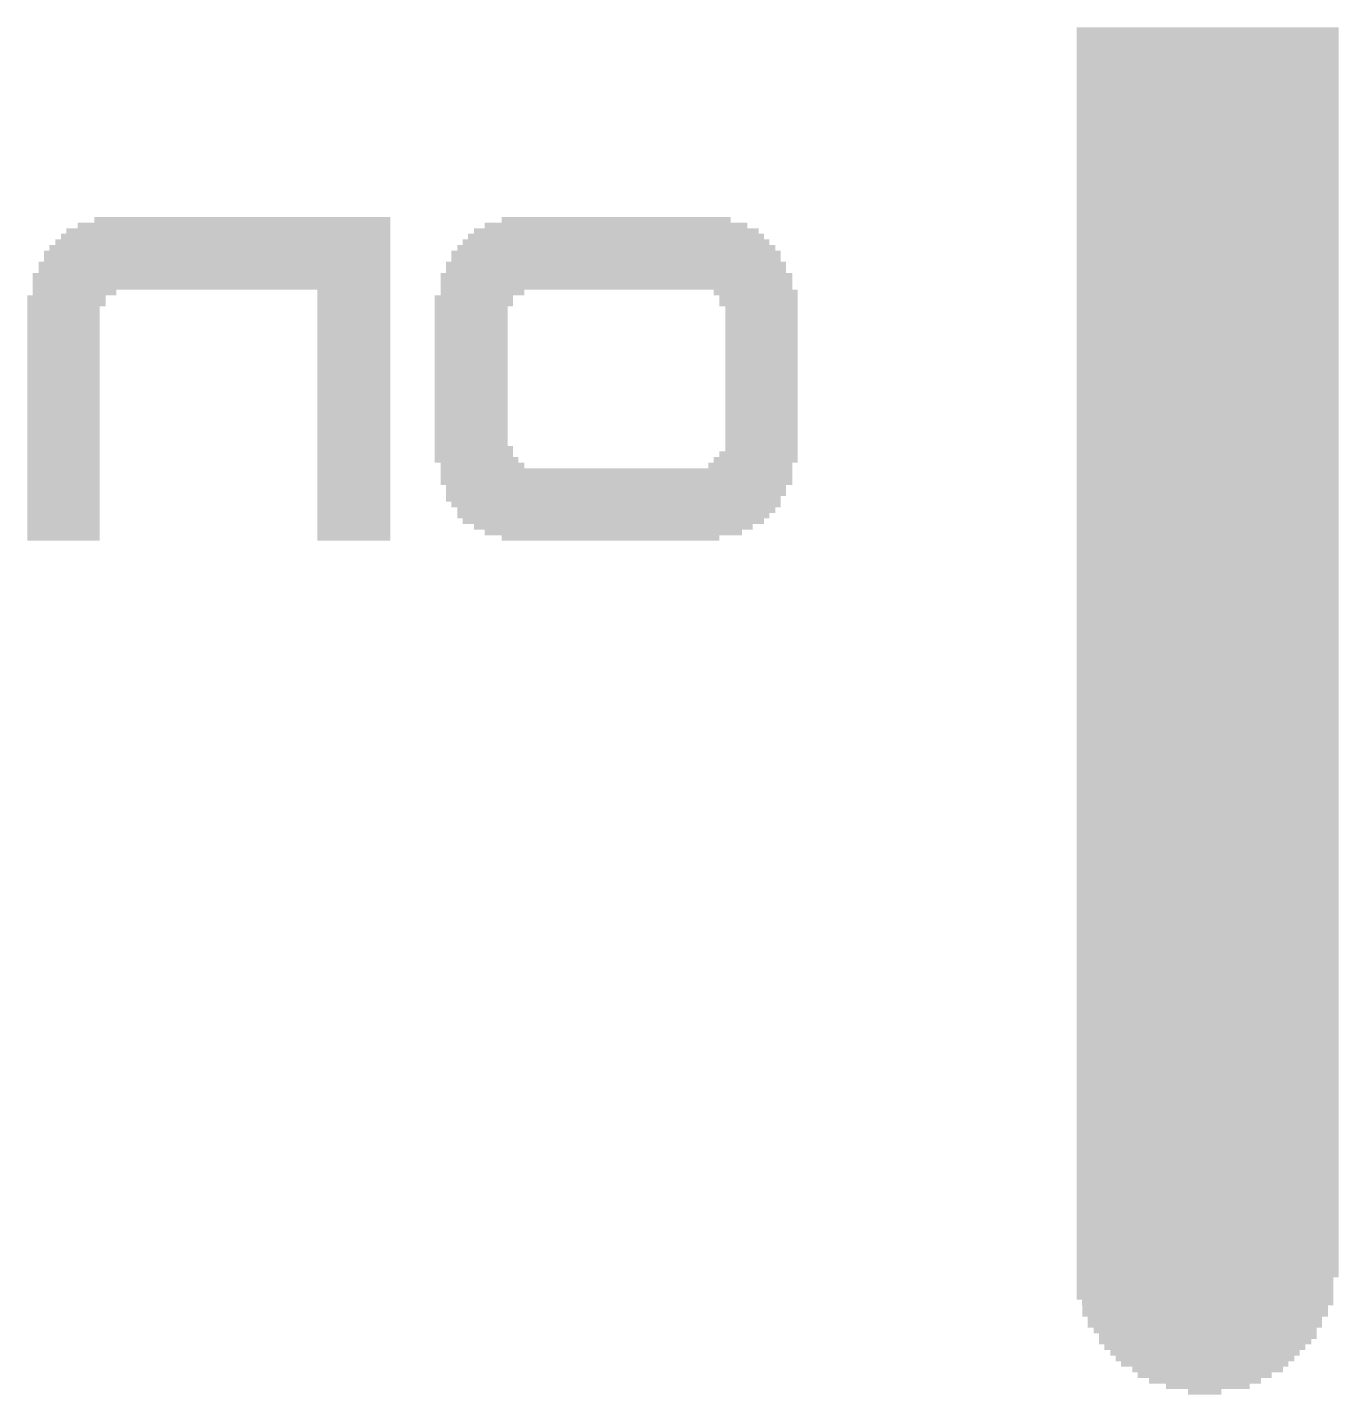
# Model space of a CAD drawing. Extents: x -51 to 50, y -27 to 29.
# Drawn here: x 6.68 to 11.65, y 23.38 to 28.56 of the extents above; entities that cross this region are included whole.
import ezdxf

# ---------------------------------------------------------------- set-up
doc = ezdxf.new("R2010")
doc.units = 0
doc.layers.add('201', color=6, linetype='CONTINUOUS')

# ---------------------------------------------------------------- blocks, each defined once
blk = doc.blocks.new('RECT')
blk.add_solid([(-0.5, -0.5), (0.5, -0.5), (-0.5, 0.5), (0.5, 0.5)])

msp = doc.modelspace()

# ---------------------------------------------------------------- block references
at = {"layer": '201', "rotation": 180}
for p, xscale, yscale in [((11.1544, 28.5538), 0.9931, 0.0211), ((11.1544, 28.5327), 0.9931, 0.0211), ((11.1544, 28.5115), 0.9931, 0.0213), ((11.1544, 28.4903), 0.9931, 0.0211), ((11.1544, 28.4692), 0.9931, 0.0211), ((11.1544, 28.448), 0.9931, 0.0213), ((11.1544, 28.4268), 0.9931, 0.0211), ((11.1544, 28.4057), 0.9931, 0.0211), ((11.1544, 28.3845), 0.9931, 0.0213), ((11.1544, 28.3633), 0.9931, 0.0211), ((11.1544, 28.3422), 0.9931, 0.0211), ((11.1544, 28.321), 0.9931, 0.0213), ((11.1544, 28.2998), 0.9931, 0.0211), ((11.1544, 28.2787), 0.9931, 0.0211), ((11.1544, 28.2575), 0.9931, 0.0213), ((11.1544, 28.2363), 0.9931, 0.0211), ((11.1544, 28.2152), 0.9931, 0.0211), ((11.1544, 28.194), 0.9931, 0.0213), ((11.1544, 28.1728), 0.9931, 0.0211), ((11.1544, 28.1517), 0.9931, 0.0211), ((11.1544, 28.1305), 0.9931, 0.0213), ((11.1544, 28.1093), 0.9931, 0.0211), ((11.1544, 28.0882), 0.9931, 0.0211), ((11.1544, 28.067), 0.9931, 0.0213), ((11.1544, 28.0458), 0.9931, 0.0211), ((11.1544, 28.0247), 0.9931, 0.0211), ((11.1544, 28.0035), 0.9931, 0.0213), ((11.1544, 27.9823), 0.9931, 0.0211), ((11.1544, 27.9612), 0.9931, 0.0211), ((11.1544, 27.94), 0.9931, 0.0213), ((11.1544, 27.9188), 0.9931, 0.0211), ((11.1544, 27.8977), 0.9931, 0.0211), ((11.1544, 27.8765), 0.9931, 0.0213), ((11.1544, 27.8553), 0.9931, 0.0211), ((7.4397, 27.7918), 1.2294, 0.0211), ((7.4613, 27.813), 1.1862, 0.0213), ((7.493, 27.8342), 1.1227, 0.0211), ((8.9116, 27.7918), 1.0795, 0.0211), ((8.9103, 27.813), 0.9957, 0.0213), ((8.9103, 27.8342), 0.8687, 0.0211), ((11.1544, 27.8342), 0.9931, 0.0211), ((11.1544, 27.813), 0.9931, 0.0213), ((11.1544, 27.7918), 0.9931, 0.0211), ((7.4193, 27.7495), 1.27, 0.0213), ((7.4295, 27.7707), 1.2497, 0.0211), ((8.9103, 27.7495), 1.1633, 0.0213), ((8.9103, 27.7707), 1.1227, 0.0211), ((11.1544, 27.7707), 0.9931, 0.0211), ((11.1544, 27.7495), 0.9931, 0.0213), ((7.3978, 27.7072), 1.3132, 0.0211), ((7.3978, 27.686), 1.3132, 0.0213), ((7.4079, 27.7283), 1.2929, 0.0211), ((8.9103, 27.7072), 1.2497, 0.0211), ((8.9103, 27.686), 1.2497, 0.0213), ((8.9116, 27.7283), 1.2065, 0.0211), ((11.1544, 27.7283), 0.9931, 0.0211), ((11.1544, 27.7072), 0.9931, 0.0211), ((11.1544, 27.686), 0.9931, 0.0213), ((7.3876, 27.6648), 1.3335, 0.0211), ((7.3876, 27.6437), 1.3335, 0.0211), ((8.9103, 27.6648), 1.2903, 0.0211), ((8.9103, 27.6437), 1.2903, 0.0211), ((11.1544, 27.6648), 0.9931, 0.0211), ((11.1544, 27.6437), 0.9931, 0.0211), ((7.3762, 27.6225), 1.3564, 0.0213), ((7.3762, 27.6013), 1.3564, 0.0211), ((7.3762, 27.5802), 1.3564, 0.0211), ((8.9116, 27.6225), 1.3335, 0.0213), ((8.9116, 27.6013), 1.3335, 0.0211), ((8.9116, 27.5802), 1.3335, 0.0211), ((11.1544, 27.6225), 0.9931, 0.0213), ((11.1544, 27.6013), 0.9931, 0.0211), ((11.1544, 27.5802), 0.9931, 0.0211), ((6.8262, 27.5378), 0.2972, 0.0211), ((6.8567, 27.559), 0.3175, 0.0213), ((7.9159, 27.559), 0.2769, 0.0213), ((7.9159, 27.5378), 0.2769, 0.0211), ((8.3706, 27.5378), 0.2972, 0.0211), ((8.4036, 27.559), 0.3175, 0.0213), ((9.4399, 27.559), 0.3175, 0.0213), ((9.4501, 27.5378), 0.2972, 0.0211), ((11.1544, 27.559), 0.9931, 0.0213), ((11.1544, 27.5378), 0.9931, 0.0211), ((6.8262, 27.5167), 0.2972, 0.0211), ((6.8148, 27.4955), 0.2743, 0.0213), ((6.8148, 27.4743), 0.2743, 0.0211), ((7.9159, 27.5167), 0.2769, 0.0211), ((7.9159, 27.4955), 0.2769, 0.0213), ((7.9159, 27.4743), 0.2769, 0.0211), ((8.3604, 27.4955), 0.2769, 0.0213), ((8.3604, 27.4743), 0.2769, 0.0211), ((8.3706, 27.5167), 0.2972, 0.0211), ((9.4501, 27.5167), 0.2972, 0.0211), ((9.4615, 27.4955), 0.2743, 0.0213), ((9.4615, 27.4743), 0.2743, 0.0211), ((11.1544, 27.5167), 0.9931, 0.0211), ((11.1544, 27.4955), 0.9931, 0.0213), ((11.1544, 27.4743), 0.9931, 0.0211), ((6.8148, 27.4532), 0.2743, 0.0211), ((6.8148, 27.432), 0.2743, 0.0213), ((7.9159, 27.4532), 0.2769, 0.0211), ((7.9159, 27.432), 0.2769, 0.0213), ((8.3604, 27.4532), 0.2769, 0.0211), ((8.3604, 27.432), 0.2769, 0.0213), ((9.4615, 27.4532), 0.2743, 0.0211), ((9.4615, 27.432), 0.2743, 0.0213), ((11.1544, 27.4532), 0.9931, 0.0211), ((11.1544, 27.432), 0.9931, 0.0213), ((6.8148, 27.4108), 0.2743, 0.0211), ((6.8148, 27.3897), 0.2743, 0.0211), ((7.9159, 27.4108), 0.2769, 0.0211), ((7.9159, 27.3897), 0.2769, 0.0211), ((8.3604, 27.4108), 0.2769, 0.0211), ((8.3604, 27.3897), 0.2769, 0.0211), ((9.4615, 27.4108), 0.2743, 0.0211), ((9.4615, 27.3897), 0.2743, 0.0211), ((11.1544, 27.4108), 0.9931, 0.0211), ((11.1544, 27.3897), 0.9931, 0.0211), ((6.8148, 27.3685), 0.2743, 0.0213), ((6.8148, 27.3473), 0.2743, 0.0211), ((6.8148, 27.3262), 0.2743, 0.0211), ((7.9159, 27.3685), 0.2769, 0.0213), ((7.9159, 27.3473), 0.2769, 0.0211), ((7.9159, 27.3262), 0.2769, 0.0211), ((8.3604, 27.3685), 0.2769, 0.0213), ((8.3604, 27.3473), 0.2769, 0.0211), ((8.3604, 27.3262), 0.2769, 0.0211), ((9.4615, 27.3685), 0.2743, 0.0213), ((9.4615, 27.3473), 0.2743, 0.0211), ((9.4615, 27.3262), 0.2743, 0.0211), ((11.1544, 27.3685), 0.9931, 0.0213), ((11.1544, 27.3473), 0.9931, 0.0211), ((11.1544, 27.3262), 0.9931, 0.0211), ((6.8148, 27.305), 0.2743, 0.0213), ((6.8148, 27.2838), 0.2743, 0.0211), ((7.9159, 27.305), 0.2769, 0.0213), ((7.9159, 27.2838), 0.2769, 0.0211), ((8.3604, 27.305), 0.2769, 0.0213), ((8.3604, 27.2838), 0.2769, 0.0211), ((9.4615, 27.305), 0.2743, 0.0213), ((9.4615, 27.2838), 0.2743, 0.0211), ((11.1544, 27.305), 0.9931, 0.0213), ((11.1544, 27.2838), 0.9931, 0.0211), ((6.8148, 27.2627), 0.2743, 0.0211), ((6.8148, 27.2415), 0.2743, 0.0213), ((6.8148, 27.2203), 0.2743, 0.0211), ((7.9159, 27.2627), 0.2769, 0.0211), ((7.9159, 27.2415), 0.2769, 0.0213), ((7.9159, 27.2203), 0.2769, 0.0211), ((8.3604, 27.2627), 0.2769, 0.0211), ((8.3604, 27.2415), 0.2769, 0.0213), ((8.3604, 27.2203), 0.2769, 0.0211), ((9.4615, 27.2627), 0.2743, 0.0211), ((9.4615, 27.2415), 0.2743, 0.0213), ((9.4615, 27.2203), 0.2743, 0.0211), ((11.1544, 27.2627), 0.9931, 0.0211), ((11.1544, 27.2415), 0.9931, 0.0213), ((11.1544, 27.2203), 0.9931, 0.0211), ((6.8148, 27.1992), 0.2743, 0.0211), ((6.8148, 27.178), 0.2743, 0.0213), ((7.9159, 27.1992), 0.2769, 0.0211), ((7.9159, 27.178), 0.2769, 0.0213), ((8.3604, 27.1992), 0.2769, 0.0211), ((8.3604, 27.178), 0.2769, 0.0213), ((9.4615, 27.1992), 0.2743, 0.0211), ((9.4615, 27.178), 0.2743, 0.0213), ((11.1544, 27.1992), 0.9931, 0.0211), ((11.1544, 27.178), 0.9931, 0.0213), ((6.8148, 27.1568), 0.2743, 0.0211), ((6.8148, 27.1357), 0.2743, 0.0211), ((6.8148, 27.1145), 0.2743, 0.0213), ((7.9159, 27.1568), 0.2769, 0.0211), ((7.9159, 27.1357), 0.2769, 0.0211), ((7.9159, 27.1145), 0.2769, 0.0213), ((8.3604, 27.1568), 0.2769, 0.0211), ((8.3604, 27.1357), 0.2769, 0.0211), ((8.3604, 27.1145), 0.2769, 0.0213), ((9.4615, 27.1568), 0.2743, 0.0211), ((9.4615, 27.1357), 0.2743, 0.0211), ((9.4615, 27.1145), 0.2743, 0.0213), ((11.1544, 27.1568), 0.9931, 0.0211), ((11.1544, 27.1357), 0.9931, 0.0211), ((11.1544, 27.1145), 0.9931, 0.0213), ((6.8148, 27.0933), 0.2743, 0.0211), ((6.8148, 27.0722), 0.2743, 0.0211), ((7.9159, 27.0933), 0.2769, 0.0211), ((7.9159, 27.0722), 0.2769, 0.0211), ((8.3604, 27.0933), 0.2769, 0.0211), ((8.3604, 27.0722), 0.2769, 0.0211), ((9.4615, 27.0933), 0.2743, 0.0211), ((9.4615, 27.0722), 0.2743, 0.0211), ((11.1544, 27.0933), 0.9931, 0.0211), ((11.1544, 27.0722), 0.9931, 0.0211), ((6.8148, 27.051), 0.2743, 0.0213), ((6.8148, 27.0298), 0.2743, 0.0211), ((6.8148, 27.0087), 0.2743, 0.0211), ((7.9159, 27.051), 0.2769, 0.0213), ((7.9159, 27.0298), 0.2769, 0.0211), ((7.9159, 27.0087), 0.2769, 0.0211), ((8.3604, 27.051), 0.2769, 0.0213), ((8.3604, 27.0298), 0.2769, 0.0211), ((8.3604, 27.0087), 0.2769, 0.0211), ((9.4615, 27.051), 0.2743, 0.0213), ((9.4615, 27.0298), 0.2743, 0.0211), ((9.4615, 27.0087), 0.2743, 0.0211), ((11.1544, 27.051), 0.9931, 0.0213), ((11.1544, 27.0298), 0.9931, 0.0211), ((11.1544, 27.0087), 0.9931, 0.0211), ((6.8148, 26.9875), 0.2743, 0.0213), ((6.8148, 26.9663), 0.2743, 0.0211), ((7.9159, 26.9875), 0.2769, 0.0213), ((7.9159, 26.9663), 0.2769, 0.0211), ((8.3604, 26.9875), 0.2769, 0.0213), ((8.3706, 26.9663), 0.2972, 0.0211), ((9.4615, 26.9875), 0.2743, 0.0213), ((9.4615, 26.9663), 0.2743, 0.0211), ((11.1544, 26.9875), 0.9931, 0.0213), ((11.1544, 26.9663), 0.9931, 0.0211), ((6.8148, 26.9452), 0.2743, 0.0211), ((6.8148, 26.924), 0.2743, 0.0213), ((7.9159, 26.9452), 0.2769, 0.0211), ((7.9159, 26.924), 0.2769, 0.0213), ((8.3807, 26.924), 0.3175, 0.0213), ((8.3706, 26.9452), 0.2972, 0.0211), ((9.4399, 26.924), 0.3175, 0.0213), ((9.4501, 26.9452), 0.2972, 0.0211), ((11.1544, 26.9452), 0.9931, 0.0211), ((11.1544, 26.924), 0.9931, 0.0213), ((6.8148, 26.9028), 0.2743, 0.0211), ((6.8148, 26.8817), 0.2743, 0.0211), ((6.8148, 26.8605), 0.2743, 0.0213), ((7.9159, 26.9028), 0.2769, 0.0211), ((7.9159, 26.8817), 0.2769, 0.0211), ((7.9159, 26.8605), 0.2769, 0.0213), ((8.9116, 26.8817), 1.3335, 0.0211), ((8.9116, 26.8605), 1.3335, 0.0213), ((8.4036, 26.9028), 0.3175, 0.0211), ((9.4196, 26.9028), 0.3175, 0.0211), ((11.1544, 26.9028), 0.9931, 0.0211), ((11.1544, 26.8817), 0.9931, 0.0211), ((11.1544, 26.8605), 0.9931, 0.0213), ((6.8148, 26.8393), 0.2743, 0.0211), ((6.8148, 26.8182), 0.2743, 0.0211), ((7.9159, 26.8393), 0.2769, 0.0211), ((7.9159, 26.8182), 0.2769, 0.0211), ((8.9116, 26.8393), 1.3335, 0.0211), ((8.9103, 26.8182), 1.2903, 0.0211), ((11.1544, 26.8393), 0.9931, 0.0211), ((11.1544, 26.8182), 0.9931, 0.0211), ((6.8148, 26.797), 0.2743, 0.0213), ((6.8148, 26.7758), 0.2743, 0.0211), ((6.8148, 26.7547), 0.2743, 0.0211), ((7.9159, 26.797), 0.2769, 0.0213), ((7.9159, 26.7758), 0.2769, 0.0211), ((7.9159, 26.7547), 0.2769, 0.0211), ((8.9103, 26.797), 1.2903, 0.0213), ((8.9002, 26.7758), 1.27, 0.0211), ((8.9103, 26.7547), 1.2497, 0.0211), ((11.1544, 26.797), 0.9931, 0.0213), ((11.1544, 26.7758), 0.9931, 0.0211), ((11.1544, 26.7547), 0.9931, 0.0211), ((6.8148, 26.7335), 0.2743, 0.0213), ((6.8148, 26.7123), 0.2743, 0.0211), ((7.9159, 26.7335), 0.2769, 0.0213), ((7.9159, 26.7123), 0.2769, 0.0211), ((8.9116, 26.7335), 1.2065, 0.0213), ((8.9002, 26.7123), 1.1836, 0.0211), ((11.1544, 26.7335), 0.9931, 0.0213), ((11.1544, 26.7123), 0.9931, 0.0211), ((6.8148, 26.6912), 0.2743, 0.0211), ((6.8148, 26.67), 0.2743, 0.0213), ((6.8148, 26.6488), 0.2743, 0.0211), ((7.9159, 26.6912), 0.2769, 0.0211), ((7.9159, 26.67), 0.2769, 0.0213), ((7.9159, 26.6488), 0.2769, 0.0211), ((8.9002, 26.6912), 1.143, 0.0211), ((8.9002, 26.67), 1.0566, 0.0213), ((8.9002, 26.6488), 0.9754, 0.0211), ((11.1544, 26.6912), 0.9931, 0.0211), ((11.1544, 26.67), 0.9931, 0.0213), ((11.1544, 26.6488), 0.9931, 0.0211), ((6.8148, 26.6277), 0.2743, 0.0211), ((7.9159, 26.6277), 0.2769, 0.0211), ((8.8887, 26.6277), 0.8255, 0.0211), ((11.1544, 26.6277), 0.9931, 0.0211), ((11.1544, 26.6065), 0.9931, 0.0213), ((11.1544, 26.5853), 0.9931, 0.0211), ((11.1544, 26.5642), 0.9931, 0.0211), ((11.1544, 26.543), 0.9931, 0.0213), ((11.1544, 26.5218), 0.9931, 0.0211), ((11.1544, 26.5007), 0.9931, 0.0211), ((11.1544, 26.4795), 0.9931, 0.0213), ((11.1544, 26.4583), 0.9931, 0.0211), ((11.1544, 26.4372), 0.9931, 0.0211), ((11.1544, 26.416), 0.9931, 0.0213), ((11.1544, 26.3948), 0.9931, 0.0211), ((11.1544, 26.3737), 0.9931, 0.0211), ((11.1544, 26.3525), 0.9931, 0.0213), ((11.1544, 26.3313), 0.9931, 0.0211), ((11.1544, 26.3102), 0.9931, 0.0211), ((11.1544, 26.289), 0.9931, 0.0213), ((11.1544, 26.2678), 0.9931, 0.0211), ((11.1544, 26.2467), 0.9931, 0.0211), ((11.1544, 26.2255), 0.9931, 0.0213), ((11.1544, 26.2043), 0.9931, 0.0211), ((11.1544, 26.1832), 0.9931, 0.0211), ((11.1544, 26.162), 0.9931, 0.0213), ((11.1544, 26.1408), 0.9931, 0.0211), ((11.1544, 26.1197), 0.9931, 0.0211), ((11.1544, 26.0985), 0.9931, 0.0213), ((11.1544, 26.0773), 0.9931, 0.0211), ((11.1544, 26.0562), 0.9931, 0.0211), ((11.1544, 26.035), 0.9931, 0.0213), ((11.1544, 26.0138), 0.9931, 0.0211), ((11.1544, 25.9927), 0.9931, 0.0211), ((11.1544, 25.9715), 0.9931, 0.0213), ((11.1544, 25.9503), 0.9931, 0.0211), ((11.1544, 25.9292), 0.9931, 0.0211), ((11.1544, 25.908), 0.9931, 0.0213), ((11.1544, 25.8868), 0.9931, 0.0211), ((11.1544, 25.8657), 0.9931, 0.0211), ((11.1544, 25.8445), 0.9931, 0.0213), ((11.1544, 25.8233), 0.9931, 0.0211), ((11.1544, 25.8022), 0.9931, 0.0211), ((11.1544, 25.781), 0.9931, 0.0213), ((11.1544, 25.7598), 0.9931, 0.0211), ((11.1544, 25.7387), 0.9931, 0.0211), ((11.1544, 25.7175), 0.9931, 0.0213), ((11.1544, 25.6963), 0.9931, 0.0211), ((11.1544, 25.6752), 0.9931, 0.0211), ((11.1544, 25.654), 0.9931, 0.0213), ((11.1544, 25.6328), 0.9931, 0.0211), ((11.1544, 25.6117), 0.9931, 0.0211), ((11.1544, 25.5905), 0.9931, 0.0213), ((11.1544, 25.5693), 0.9931, 0.0211), ((11.1544, 25.5482), 0.9931, 0.0211), ((11.1544, 25.527), 0.9931, 0.0213), ((11.1544, 25.5058), 0.9931, 0.0211), ((11.1544, 25.4847), 0.9931, 0.0211), ((11.1544, 25.4635), 0.9931, 0.0213), ((11.1544, 25.4423), 0.9931, 0.0211), ((11.1544, 25.4212), 0.9931, 0.0211), ((11.1544, 25.4), 0.9931, 0.0213), ((11.1544, 25.3788), 0.9931, 0.0211), ((11.1544, 25.3577), 0.9931, 0.0211), ((11.1544, 25.3365), 0.9931, 0.0213), ((11.1544, 25.3153), 0.9931, 0.0211), ((11.1544, 25.2942), 0.9931, 0.0211), ((11.1544, 25.273), 0.9931, 0.0213), ((11.1544, 25.2518), 0.9931, 0.0211), ((11.1544, 25.2307), 0.9931, 0.0211), ((11.1544, 25.2095), 0.9931, 0.0213), ((11.1544, 25.1883), 0.9931, 0.0211), ((11.1544, 25.1672), 0.9931, 0.0211), ((11.1544, 25.146), 0.9931, 0.0213), ((11.1544, 25.1248), 0.9931, 0.0211), ((11.1544, 25.1037), 0.9931, 0.0211), ((11.1544, 25.0825), 0.9931, 0.0213), ((11.1544, 25.0613), 0.9931, 0.0211), ((11.1544, 25.0402), 0.9931, 0.0211), ((11.1544, 25.019), 0.9931, 0.0213), ((11.1544, 24.9978), 0.9931, 0.0211), ((11.1544, 24.9767), 0.9931, 0.0211), ((11.1544, 24.9555), 0.9931, 0.0213), ((11.1544, 24.9343), 0.9931, 0.0211), ((11.1544, 24.9132), 0.9931, 0.0211), ((11.1544, 24.892), 0.9931, 0.0213), ((11.1544, 24.8708), 0.9931, 0.0211), ((11.1544, 24.8497), 0.9931, 0.0211), ((11.1544, 24.8285), 0.9931, 0.0213), ((11.1544, 24.8073), 0.9931, 0.0211), ((11.1544, 24.7862), 0.9931, 0.0211), ((11.1544, 24.765), 0.9931, 0.0213), ((11.1544, 24.7438), 0.9931, 0.0211), ((11.1544, 24.7227), 0.9931, 0.0211), ((11.1544, 24.7015), 0.9931, 0.0213), ((11.1544, 24.6803), 0.9931, 0.0211), ((11.1544, 24.6592), 0.9931, 0.0211), ((11.1544, 24.638), 0.9931, 0.0213), ((11.1544, 24.6168), 0.9931, 0.0211), ((11.1544, 24.5957), 0.9931, 0.0211), ((11.1544, 24.5745), 0.9931, 0.0213), ((11.1544, 24.5533), 0.9931, 0.0211), ((11.1544, 24.5322), 0.9931, 0.0211), ((11.1544, 24.511), 0.9931, 0.0213), ((11.1544, 24.4898), 0.9931, 0.0211), ((11.1544, 24.4687), 0.9931, 0.0211), ((11.1544, 24.4475), 0.9931, 0.0213), ((11.1544, 24.4263), 0.9931, 0.0211), ((11.1544, 24.4052), 0.9931, 0.0211), ((11.1544, 24.384), 0.9931, 0.0213), ((11.1544, 24.3628), 0.9931, 0.0211), ((11.1544, 24.3417), 0.9931, 0.0211), ((11.1544, 24.3205), 0.9931, 0.0213), ((11.1544, 24.2993), 0.9931, 0.0211), ((11.1544, 24.2782), 0.9931, 0.0211), ((11.1544, 24.257), 0.9931, 0.0213), ((11.1544, 24.2358), 0.9931, 0.0211), ((11.1544, 24.2147), 0.9931, 0.0211), ((11.1544, 24.1935), 0.9931, 0.0213), ((11.1544, 24.1723), 0.9931, 0.0211), ((11.1544, 24.1512), 0.9931, 0.0211), ((11.1544, 24.13), 0.9931, 0.0213), ((11.1544, 24.1088), 0.9931, 0.0211), ((11.1544, 24.0877), 0.9931, 0.0211), ((11.1544, 24.0665), 0.9931, 0.0213), ((11.1544, 24.0453), 0.9931, 0.0211), ((11.1544, 24.0242), 0.9931, 0.0211), ((11.1544, 24.003), 0.9931, 0.0213), ((11.1544, 23.9818), 0.9931, 0.0211), ((11.1544, 23.9607), 0.9931, 0.0211), ((11.1544, 23.9395), 0.9931, 0.0213), ((11.1544, 23.9183), 0.9931, 0.0211), ((11.1544, 23.8972), 0.9931, 0.0211), ((11.1544, 23.876), 0.9931, 0.0213), ((11.1544, 23.8548), 0.9931, 0.0211), ((11.1544, 23.8337), 0.9931, 0.0211), ((11.1443, 23.8125), 0.9728, 0.0213), ((11.1443, 23.7913), 0.9728, 0.0211), ((11.1443, 23.7702), 0.9728, 0.0211), ((11.1443, 23.749), 0.9728, 0.0213), ((11.1544, 23.7278), 0.9525, 0.0211), ((11.1443, 23.7067), 0.9322, 0.0211), ((11.1443, 23.6855), 0.9322, 0.0213), ((11.143, 23.6643), 0.889, 0.0211), ((11.143, 23.6432), 0.889, 0.0211), ((11.1443, 23.622), 0.8458, 0.0213), ((11.1544, 23.6008), 0.8255, 0.0211), ((11.1443, 23.5797), 0.8052, 0.0211), ((11.143, 23.5585), 0.762, 0.0213), ((11.1443, 23.5373), 0.7188, 0.0211), ((11.1443, 23.5162), 0.6782, 0.0211), ((11.143, 23.495), 0.635, 0.0213), ((11.1544, 23.4738), 0.5715, 0.0211), ((11.143, 23.4527), 0.508, 0.0211), ((11.1443, 23.4315), 0.4242, 0.0213), ((11.1544, 23.4103), 0.3175, 0.0211), ((11.143, 23.3892), 0.127, 0.0211)]:
    msp.add_blockref('RECT', p, dxfattribs=dict(at, xscale=xscale, yscale=yscale))

doc.saveas('drawing.dxf')
